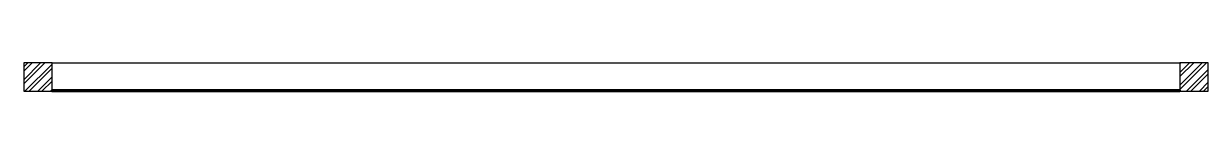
# Model space of a CAD drawing. Header units: millimetres. Extents: x -625 to 625, y -15 to 15.
import ezdxf

# ---------------------------------------------------------------- set-up
doc = ezdxf.new("R2010")
doc.units = ezdxf.units.MM
doc.linetypes.add('CENTERX2', pattern=[4, 2.5, -0.5, 0.5, -0.5])
doc.layers.add('TARAMA', color=251, linetype='CENTERX2')
doc.layers.add('ÇELİK KONSTRÜKSİYON', color=7, linetype='Continuous', true_color=0x496169)
pattern_1 = [(45, (-904.704, 391), (-6.73519, 6.73519), []), (45, (-900.214, 391), (-6.73519, 6.73519), [])]

msp = doc.modelspace()

# ---------------------------------------------------------------- hatches: boundary and pattern name
at = {"layer": 'TARAMA'}
h = msp.add_hatch(dxfattribs=at)
h.set_pattern_fill('ANSI32', color=256)
h.set_pattern_definition(pattern_1)
h.paths.add_polyline_path([(-595, 15), (-625, 15), (-625, -15), (-595, -15)])
h = msp.add_hatch(dxfattribs=at)
h.set_pattern_fill('ANSI32', color=256)
h.set_pattern_definition(pattern_1)
h.paths.add_polyline_path([(625, 15), (595, 15), (595, -15), (625, -15)])

# ---------------------------------------------------------------- linework, layer by layer
at = {"color": 2, "lineweight": 50}
msp.add_lwpolyline([(595, -15), (595, -14), (-595, -14), (-595, -15)], close=True, dxfattribs=at)
at = {"layer": 'ÇELİK KONSTRÜKSİYON', "color": 2}
for points in [[(-625, -15), (-595, -15), (-595, 15), (-625, 15)], [(-595, 15), (595, 15), (595, -15), (-595, -15)], [(595, -15), (625, -15), (625, 15), (595, 15)]]:
    msp.add_lwpolyline(points, close=True, dxfattribs=at)

doc.saveas('drawing.dxf')
